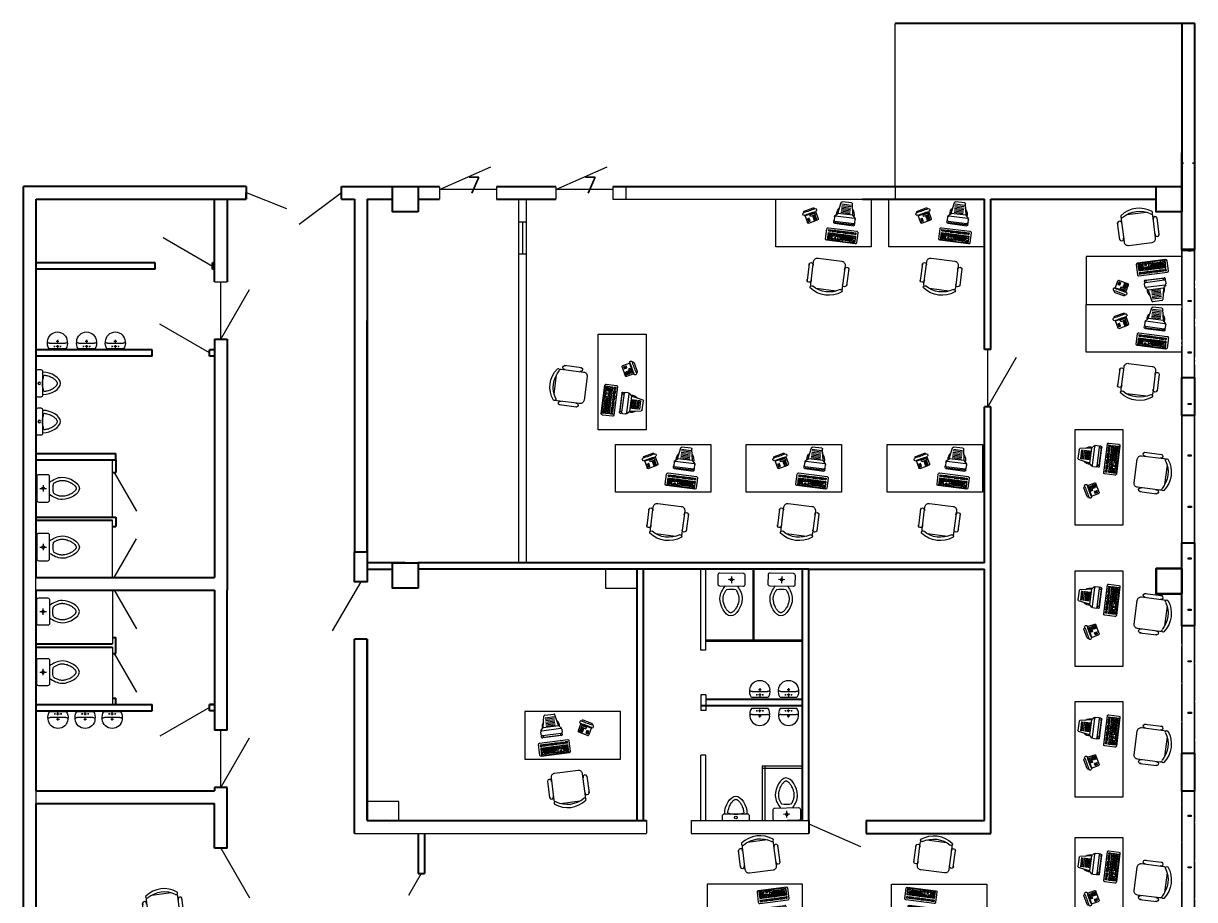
# Model space of a CAD drawing. Header units: millimetres. Extents: x 102114 to 121469, y 6370 to 29330.
# Drawn here: x 103067 to 121469, y 15571 to 29330 of the extents above; entities that cross this region are included whole.
import ezdxf

# ---------------------------------------------------------------- set-up
doc = ezdxf.new("R2010")
doc.units = ezdxf.units.MM
doc.linetypes.add('ACAD_ISO04W100', pattern=[30, 24, -3, 0, -3])
doc.linetypes.add('штриховая2', pattern=[9.525, 6.35, -3.175])
for name, color, linetype, lineweight in [('0си', 1, 'Continuous', 15), ('Racking', 7, 'Continuous', 15), ('Перекресток оборудование', 200, 'Continuous', 9)]:
    doc.layers.add(name, color=color, linetype=linetype, lineweight=lineweight)
for name, color, linetype in [('Размеры по перег.', 5, 'Continuous'), ('рамка А2 к', 7, 'Continuous'), ('Стеллаж', 1, 'Continuous')]:
    doc.layers.add(name, color=color, linetype=linetype)
doc.styles.add('GOST 2.304', font='txt.shx')

# ---------------------------------------------------------------- blocks, each defined once
blk = doc.blocks.new('раковина')
at = {"layer": 'Размеры по перег.', "color": 0, "lineweight": 0}
for p, q in [((-191.570371, 0.024582), (-163.999999, 0.021044)), ((-164.003494, -27.222553), (-163.999999, 0.021044)), ((-163.999999, 0.021044), (-163.996503, 27.264641)), ((-163.999999, 0.021044), (-136.429626, 0.017506)), ((-129.890965, 0.024206), (-129.90954, -152.621554)), ((-129.872391, 152.662427), (-129.890966, 0.016667)), ((-88.056784, 0.011299), (-60.486412, 0.007761)), ((-60.478714, 60.000656), (-73.224191, 60.002292)), ((-60.489907, -27.235836), (-60.486412, 0.007761)), ((-60.486412, 0.007761), (-60.482916, 27.251359)), ((-60.486412, 0.007761), (-32.916039, 0.004224)), ((-60.480535, 45.80688), (-60.477039, 73.050478)), ((-60.478787, 59.428679), (-60.478714, 60.000656)), ((-47.733236, 59.999021), (-60.478714, 60.000656)), ((-14.430405, -163.548274), (-14.388069, 0.001846)), ((-14.388069, 0.001846), (-14.367083, 163.55197)), ((-60.49411, -59.985133), (-73.239587, -59.983498)), ((-60.495931, -74.178909), (-60.492435, -46.935312)), ((-60.494183, -60.557111), (-60.49411, -59.985133)), ((-47.748632, -59.986769), (-60.49411, -59.985133))]:
    blk.add_line(p, q, dxfattribs=at)
for centre, radius, start, end in [((-153.439008, 0.019689), 194.372184, 93.119853, 266.865443), ((-166.610371, 157.180007), 37.014695, 352.98967, 85.983427), ((-126.632773, -4.564715), 202.155398, 56.265621, 100.657139), ((-166.671214, -157.117367), 37.014695, 273.994389, 6.988147), ((-126.630997, 4.611865), 202.155398, 259.320678, 303.712196)]:
    blk.add_arc(centre, radius, start, end, dxfattribs=at)
blk = doc.blocks.new('офис - стол-компьютер')
for p, q in [((-345.265561, -354.194538), (-608.194711, -387.835753)), ((46.81238, -252.669613), (103.924667, -699.03056)), ((169.727329, -247.024297), (58.000685, -261.319671)), ((58.000685, -261.319671), (60.284909, -279.174223)), ((60.284909, -279.174223), (104.97574, -273.45585)), ((62.569132, -297.028775), (84.915106, -294.170023)), ((62.569132, -297.028775), (87.699437, -493.427359)), ((222.818289, -209.986161), (64.111505, -230.293127)), ((67.138572, -332.737755), (178.865216, -318.442381)), ((80.345667, -258.461043), (114.613858, -526.27771)), ((87.199206, -312.023583), (176.58, -300.587953)), ((91.768645, -347.732562), (181.149315, -336.29594)), ((94.052869, -365.587114), (183.433539, -354.150492)), ((102.690524, -255.601422), (136.958715, -523.41809)), ((107.259964, -291.310402), (174.295776, -282.733401)), ((125.036498, -252.74267), (157.019473, -502.704909)), ((147.381355, -249.883049), (181.649546, -517.699716)), ((149.665579, -267.737601), (172.011553, -264.878849)), ((203.994528, -514.841088), (169.727329, -247.024297)), ((220.626595, -240.511729), (195.828579, -243.684041)), ((220.626595, -240.511729), (195.828579, -243.684041)), ((195.828579, -243.684041), (198.202107, -262.228847)), ((198.202107, -262.228847), (195.828579, -243.684041)), ((198.202107, -262.228847), (223, -259.055542)), ((198.202107, -262.228847), (223, -259.055542)), ((200.574643, -280.773776), (225.372536, -277.600472)), ((210.065533, -354.951385), (200.574643, -280.773776)), ((202.947056, -299.317713), (227.744948, -296.144409)), ((205.320584, -317.862518), (230.118477, -314.689214)), ((207.692997, -336.406455), (232.491013, -333.234143)), ((210.065533, -354.951385), (234.863425, -351.77808)), ((223, -259.055542), (220.626595, -240.511729)), ((223, -259.055542), (220.626595, -240.511729)), ((234.863425, -351.77808), (225.372536, -277.600472)), ((302.307186, -673.647225), (245.194899, -227.286278)), ((370.588804, -575.741896), (332.513243, -278.167683)), ((344.446873, -297.206519), (377.509198, -555.602004)), ((345.488889, -261.385659), (366.442077, -258.704029)), ((358.552475, -287.335711), (351.366027, -288.25518)), ((405.305878, -571.299468), (367.230442, -273.726247)), ((380.205963, -256.943232), (429.80088, -250.597739)), ((444.679591, -248.693558), (496.103895, -288.450164)), ((446.583772, -263.572268), (484.659333, -561.146481)), ((496.103895, -288.450164), (526.319251, -524.602003)), ((496.103895, -288.450164), (675.813233, -296.952622)), ((520.448316, -331.723774), (538.98419, -476.592375)), ((541.508794, -329.02974), (560.044544, -473.897348)), ((561.515721, -326.469415), (580.051595, -471.338016)), ((582.576075, -323.774388), (601.111948, -468.642989)), ((605.74229, -320.810082), (624.278164, -465.678683)), ((628.90863, -317.846769), (647.445372, -462.714253)), ((651.02241, -315.01704), (669.558284, -459.885641)), ((689.983953, -310.03196), (708.519827, -454.900561)), ((-293.52851, -410.45277), (-644.100645, -455.308775)), ((-176.252675, -835.59716), (-223.747325, -464.40284)), ((83.129997, -457.718379), (194.856641, -443.423004)), ((87.699437, -493.427359), (110.044418, -490.56873)), ((89.98366, -511.281911), (112.328642, -508.423282)), ((89.98366, -511.281911), (92.267884, -529.136463)), ((92.267884, -529.136463), (203.994528, -514.841088)), ((93.537007, -539.055644), (115.882981, -536.196892)), ((93.537007, -539.055644), (102.421863, -608.489793)), ((96.337092, -383.441666), (185.718755, -372.00492)), ((98.621316, -401.296218), (188.002978, -389.859472)), ((100.906532, -419.150646), (190.287202, -407.714024)), ((103.190755, -437.005198), (192.572418, -425.568452)), ((107.760195, -472.714178), (197.140865, -461.277556)), ((115.882981, -536.196892), (124.76672, -605.630172)), ((132.389276, -487.70911), (199.426081, -479.131984)), ((157.019473, -502.704909), (201.710304, -496.986536)), ((160.57282, -530.478643), (205.263651, -524.76027)), ((160.57282, -530.478643), (169.457552, -599.911799)), ((163.534397, -553.623028), (208.225228, -547.904655)), ((182.91867, -527.618898), (191.802533, -597.053171)), ((214.148383, -594.193426), (205.263651, -524.76027)), ((212.438937, -373.495198), (237.236954, -370.322886)), ((221.929951, -447.673799), (212.438937, -373.495198)), ((214.811474, -392.040127), (239.609366, -388.866823)), ((217.18401, -410.585056), (241.981902, -407.411752)), ((219.557414, -429.128869), (244.355307, -425.955565)), ((221.929951, -447.673799), (246.727843, -444.500494)), ((224.302363, -466.217736), (249.100379, -463.045424)), ((233.794369, -540.396213), (224.302363, -466.217736)), ((226.675892, -484.762541), (251.473784, -481.589237)), ((229.048304, -503.306478), (253.84632, -500.134166)), ((231.42084, -521.851407), (256.218733, -518.678103)), ((233.794369, -540.396213), (258.592261, -537.222908)), ((246.727843, -444.500494), (237.236954, -370.322886)), ((258.592261, -537.222908), (249.100379, -463.045424)), ((486.562521, -576.025316), (526.319251, -524.602003)), ((526.319251, -524.602003), (698.099917, -471.126289)), ((-693.934497, -557.257406), (-654.672657, -864.115909)), ((96.498584, -562.20003), (141.189416, -556.481657)), ((99.460162, -585.344415), (144.151117, -579.627034)), ((102.421863, -608.489793), (124.76672, -605.630172)), ((103.690986, -618.408975), (215.417506, -604.112608)), ((103.690986, -618.408975), (112.574726, -687.842255)), ((108.132298, -653.12518), (219.858942, -638.829806)), ((110.353512, -670.483718), (222.080156, -656.188343)), ((112.574726, -687.842255), (224.301369, -673.54688)), ((126.035844, -615.549354), (134.919707, -684.983626)), ((126.301277, -716.330677), (285.008062, -696.023711)), ((128.257058, -632.907891), (217.637728, -621.471269)), ((141.189416, -556.481657), (144.151117, -579.627034)), ((148.380825, -612.690725), (157.265557, -682.123882)), ((166.495974, -576.767414), (211.186806, -571.049041)), ((169.457552, -599.911799), (214.148383, -594.193426)), ((170.726675, -609.830981), (177.389324, -661.906716)), ((193.071656, -606.972352), (201.956512, -676.406501)), ((224.301369, -673.54688), (215.417506, -604.112608)), ((236.166781, -558.94015), (260.964673, -555.766845)), ((243.285258, -614.573821), (236.166781, -558.94015)), ((238.539317, -577.485079), (263.33721, -574.311775)), ((240.912722, -596.028892), (265.710738, -592.85658)), ((243.285258, -614.573821), (268.08315, -611.400517)), ((245.65767, -633.117758), (270.455687, -629.945446)), ((250.403735, -670.207493), (245.65767, -633.117758)), ((248.031199, -651.662564), (272.829091, -648.489259)), ((250.403735, -670.207493), (275.201628, -667.034189)), ((268.08315, -611.400517), (260.964673, -555.766845)), ((275.201628, -667.034189), (270.455687, -629.945446)), ((386.459669, -562.522274), (393.645125, -561.602928)), ((387.371696, -588.716425), (408.325008, -586.035787)), ((471.683687, -577.928505), (422.088894, -584.27499)), ((-580.775254, -950.233423), (-230.202745, -905.378346)), ((373.181004, -982.927712), (423.740787, -844.533848)), ((557.921315, -876.519802), (444.259233, -834.996198)), ((505.372263, -881.346986), (477.920647, -956.490205)), ((488.867332, -1042.225494), (550.406795, -873.774666)), ((528.018401, -889.620971), (500.566661, -964.763198)), ((528.018401, -889.620971), (505.372263, -881.346986)), ((562.088881, -1051.941507), (612.647672, -913.547768)), ((603.109897, -893.02833), (599.249192, -891.618303)), ((-265.997641, -973.716473), (-528.92679, -1007.357688)), ((496.38086, -1044.970755), (382.719771, -1003.447026)), ((477.920647, -956.490205), (500.566661, -964.763198)), ((541.570435, -1061.479158), (537.70973, -1060.069131))]:
    blk.add_line(p, q)
blk.add_lwpolyline([(750, -1500), (750, 0), (0, 0), (0, -1500)], close=True)
for centre in [(425.423938, -896.431842), (431.415808, -880.029985), (437.821582, -862.497055), (441.832121, -902.425944), (447.823991, -886.024087), (454.229765, -868.491157), (457.674334, -908.213653), (463.666204, -891.811796), (470.071978, -874.278866), (474.082517, -914.207756), (480.074387, -897.805899), (486.480161, -880.272969), (404.136725, -983.062166), (410.50318, -965.633921), (420.538582, -989.054036), (426.905037, -971.625791), (438.071388, -995.458817), (444.438835, -978.030449)]:
    blk.add_circle(centre, 6)
for centre, radius, start, end in [((66.649751, -250.13149), 20, 97.291504, 187.291504), ((225.356536, -229.824524), 20, 7.291504, 97.291504), ((347.392078, -276.264494), 15, 97.291504, 187.291504), ((352.382119, -296.190426), 8, 97.291504, 187.291504), ((382.109152, -271.822066), 15, 97.291504, 187.291504), ((431.705061, -265.47645), 15, 7.291504, 97.291504), ((511.212069, -406.526021), 137.138, 56.032551, 104.428079), ((675.105118, -311.935149), 15, 7.291504, 87.291504), ((511.212069, -406.526021), 137.138, 270.15493, 318.550458), ((693.640992, -456.80375), 15, 287.291504, 7.291504), ((123.763031, -696.492313), 20, 187.291504, 277.291504), ((282.468823, -676.185471), 20, 277.291504, 7.291504), ((385.467515, -573.837715), 15, 187.291504, 277.291504), ((385.444569, -554.586904), 8, 187.291504, 277.291504), ((420.184713, -569.396279), 15, 187.291504, 277.291504), ((469.780498, -563.04967), 15, 277.291504, 7.291504), ((438.768836, -850.024246), 16, 69.931331, 159.931331), ((-760.973753, -490.157054), 1374.322, 336.038041, 343.67234), ((1856.604798, -1446.43188), 1374.322, 156.190322, 163.824622), ((579.716698, -880.970789), 22.246, 331.404997, 168.457665), ((597.619624, -908.05737), 16, 339.931331, 69.931331), ((388.210044, -988.417985), 16, 159.931331, 249.931331), ((515.91323, -1055.617277), 22.246, 151.404997, 348.457665), ((547.060833, -1046.45111), 16, 249.931331, 339.931331)]:
    blk.add_arc(centre, radius, start, end)
for centre, major_axis, start_param, end_param in [((-350.329199, -386.28171), (-22.969657, 22.969657), 2.1996583535, 5.9088392357), ((-344.35279, -668.470037), (-294.015, -294.015), -1.3016413008, -0.0146390708), ((-299.471264, -662.727045), (-288.725841, -288.725841), -1.2240500709, -0.0922303182), ((-690.131075, -479.631414), (-16.123449, -16.123449), 1.9244686601, 4.6946112316), ((-636.18416, -517.17403), (-44.10225, -44.10225), 4.0542487946, 4.5356881124), ((-595.214587, -417.613835), (-22.969657, -22.969657), 3.7704546803, 7.4796355625), ((-285.612952, -472.318398), (-44.10225, -44.10225), 2.4834524678, 4.0542487946), ((-278.977764, -943.938392), (-22.969657, -22.969657), 0.6288620267, 4.3380429089), ((-238.118303, -843.512718), (-44.10225, -44.10225), 0.912656141, 2.4834524678), ((-631.446917, -938.282707), (-16.123449, 16.123449), 1.8430900308, 4.6132325849), ((-588.690812, -888.367796), (-44.10225, 44.10225), 2.00201315, 2.4834524678), ((-523.862779, -975.271444), (-22.969657, -22.969657), 3.7704546803, 7.4796355625)]:
    blk.add_ellipse(centre, major_axis=major_axis, ratio=1, start_param=start_param, end_param=end_param)
blk = doc.blocks.new('горшок 430-670')
at = {"layer": 'Размеры по перег.', "color": 0, "lineweight": 0}
for p, q in [((-118849, -23484), (-118749, -23484)), ((-118799, -23534), (-118799, -23428))]:
    blk.add_line(p, q, dxfattribs=at)
blk.add_lwpolyline([(-118984, -23583), (-118614, -23583, 0.414214), (-118584, -23553), (-118584, -23413, 0.414214), (-118614, -23383), (-118984, -23383, 0.414214), (-119014, -23413), (-119014, -23553, 0.414214)], format="xyb", close=True, dxfattribs=at)
blk.add_circle((-118799, -23484), 20, dxfattribs=at)
blk.add_arc((-118799, -22958), 373, 258.1163, 281.8837, dxfattribs=at)
for points, knots in [([(-118897, -23383), (-118935, -23322), (-119032, -23170), (-118799, -22758), (-118566, -23170), (-118663, -23322), (-118701, -23383)], [0, 0, 0, 0, 212.785662, 535.978312, 859.170962, 1071.956624, 1071.956624, 1071.956624, 1071.956624]), ([(-118876, -23322), (-118881, -23313), (-118887, -23304), (-118897, -23285), (-118902, -23275), (-118909, -23258), (-118912, -23250), (-118917, -23235), (-118919, -23227), (-118922, -23212), (-118923, -23204), (-118924, -23192), (-118924, -23189), (-118924, -23184), (-118924, -23183), (-118924, -23179), (-118924, -23178), (-118924, -23173), (-118924, -23169), (-118923, -23159), (-118922, -23152), (-118919, -23137), (-118917, -23129), (-118913, -23111), (-118909, -23099), (-118901, -23077), (-118896, -23066), (-118885, -23045), (-118880, -23035), (-118869, -23019), (-118864, -23012), (-118854, -22999), (-118849, -22993), (-118840, -22984), (-118836, -22981), (-118828, -22975), (-118825, -22973), (-118819, -22969), (-118816, -22968), (-118811, -22966), (-118809, -22965), (-118806, -22964), (-118804, -22963), (-118802, -22963), (-118801, -22963), (-118800, -22963), (-118800, -22963), (-118799, -22963), (-118799, -22963), (-118798, -22963), (-118798, -22963), (-118797, -22963), (-118796, -22963), (-118794, -22964), (-118792, -22964), (-118788, -22965), (-118787, -22966), (-118783, -22967), (-118780, -22968), (-118776, -22971), (-118774, -22973), (-118769, -22976), (-118766, -22978), (-118759, -22983), (-118755, -22987), (-118747, -22996), (-118743, -23001), (-118734, -23012), (-118730, -23017), (-118722, -23029), (-118718, -23036), (-118709, -23052), (-118704, -23063), (-118695, -23084), (-118690, -23096), (-118684, -23118), (-118681, -23129), (-118677, -23149), (-118676, -23158), (-118675, -23170), (-118674, -23173), (-118674, -23178), (-118674, -23180), (-118674, -23184), (-118674, -23186), (-118674, -23189), (-118674, -23191), (-118674, -23196), (-118675, -23200), (-118676, -23211), (-118677, -23218), (-118680, -23232), (-118683, -23240), (-118687, -23254), (-118690, -23261), (-118697, -23276), (-118700, -23283), (-118708, -23297), (-118712, -23305), (-118718, -23316), (-118720, -23319), (-118722, -23322)], [40.49878, 40.49878, 40.49878, 40.49878, 74.31876, 74.31876, 111.47814, 111.47814, 140.895322, 140.895322, 170.312504, 170.312504, 199.729686, 199.729686, 211.333554, 211.333554, 216.998673, 216.998673, 222.663792, 222.663792, 233.994031, 233.994031, 256.654507, 256.654507, 279.314984, 279.314984, 313.026552, 313.026552, 346.73812, 346.73812, 380.449689, 380.449689, 407.490232, 407.490232, 434.530775, 434.530775, 455.590097, 455.590097, 476.649418, 476.649418, 493.162022, 493.162022, 509.674627, 509.674627, 523.501445, 523.501445, 530.335372, 530.335372, 534.802037, 534.802037, 538.619888, 538.619888, 542.437739, 542.437739, 550.073441, 550.073441, 564.252147, 564.252147, 578.430854, 578.430854, 592.60956, 592.60956, 606.788266, 606.788266, 620.966972, 620.966972, 643.303518, 643.303518, 665.640065, 665.640065, 687.976611, 687.976611, 710.313157, 710.313157, 743.874424, 743.874424, 777.435691, 777.435691, 810.996958, 810.996958, 838.820557, 838.820557, 849.064874, 849.064874, 856.306438, 856.306438, 862.603868, 862.603868, 868.901298, 868.901298, 881.496157, 881.496157, 908.97168, 908.97168, 936.447204, 936.447204, 963.922728, 963.922728, 991.398251, 991.398251, 1018.873775, 1018.873775, 1031.457825, 1031.457825, 1031.457825, 1031.457825])]:
    blk.add_open_spline(points, degree=3, knots=knots, dxfattribs=at)
blk = doc.blocks.new('писуар')
at = {"color": 0, "lineweight": 0}
blk.add_lwpolyline([(0, -185), (0, 185, 0.414214), (-30, 215), (-71, 215, 0.414214), (-101, 185), (-101, -185, 0.414214), (-71, -215), (-30, -215, 0.414214)], format="xyb", close=True, dxfattribs=at)
blk.add_circle((-49, 0), 20, dxfattribs=at)
blk.add_arc((-474, 0), 373, 340.4345, 19.5656, dxfattribs=at)
for points, knots in [([(-101, -175), (-105, -175), (-225, -178), (-539, 0), (-225, 178), (-105, 175), (-101, 175)], [202.117329, 202.117329, 202.117329, 202.117329, 212.785662, 535.978312, 859.170962, 869.839295, 869.839295, 869.839295, 869.839295]), ([(-123, -125), (-126, -125), (-129, -124), (-139, -124), (-146, -123), (-161, -120), (-168, -118), (-187, -114), (-198, -110), (-220, -102), (-231, -97), (-252, -86), (-262, -81), (-279, -70), (-286, -65), (-298, -55), (-304, -50), (-313, -41), (-317, -37), (-323, -29), (-325, -26), (-329, -20), (-330, -17), (-332, -12), (-333, -10), (-334, -6), (-334, -5), (-334, -3), (-334, -2), (-335, -1), (-335, -1), (-335, 0), (-335, 0), (-335, 1), (-335, 1), (-334, 3), (-334, 3), (-334, 6), (-334, 7), (-333, 11), (-332, 12), (-330, 17), (-329, 19), (-327, 23), (-325, 26), (-322, 30), (-320, 33), (-314, 40), (-310, 44), (-301, 52), (-297, 56), (-286, 65), (-280, 69), (-268, 77), (-262, 81), (-245, 90), (-235, 95), (-213, 104), (-202, 109), (-180, 116), (-169, 118), (-149, 122), (-140, 124), (-128, 124), (-126, 125), (-123, 125)], [224.101395, 224.101395, 224.101395, 224.101395, 233.994031, 233.994031, 256.654507, 256.654507, 279.314984, 279.314984, 313.026552, 313.026552, 346.73812, 346.73812, 380.449689, 380.449689, 407.490232, 407.490232, 434.530775, 434.530775, 455.590097, 455.590097, 476.649418, 476.649418, 493.162022, 493.162022, 509.674627, 509.674627, 523.501445, 523.501445, 530.335372, 530.335372, 534.802037, 534.802037, 538.619888, 538.619888, 542.437739, 542.437739, 550.073441, 550.073441, 564.252147, 564.252147, 578.430854, 578.430854, 592.60956, 592.60956, 606.788266, 606.788266, 620.966972, 620.966972, 643.303518, 643.303518, 665.640065, 665.640065, 687.976611, 687.976611, 710.313157, 710.313157, 743.874424, 743.874424, 777.435691, 777.435691, 810.996958, 810.996958, 838.820557, 838.820557, 847.855057, 847.855057, 847.855057, 847.855057])]:
    blk.add_open_spline(points, degree=3, knots=knots, dxfattribs=at)

msp = doc.modelspace()

# ---------------------------------------------------------------- linework, layer by layer
at = {"layer": '0си', "color": 0, "linetype": 'ACAD_ISO04W100', "lineweight": 0, "ltscale": 20}
for p, q in [((121266.557111, 9377.429181), (121266.557111, 25771.314558)), ((121266.557111, 9377.429181), (121266.557111, 25771.314558)), ((121466.557111, 25771.314558), (121466.557111, 9377.429181)), ((121466.557111, 25771.314558), (121466.557111, 9377.429181))]:
    msp.add_line(p, q, dxfattribs=at)
for points in [[(121266.557111, 25771.314558), (121466.557111, 25771.314558), (121466.557111, 23771.314558), (121266.557111, 23771.314558)], [(121266.557111, 25771.314558), (121466.557111, 25771.314558), (121466.557111, 23771.314558), (121266.557111, 23771.314558)], [(121266.557111, 23171.314558), (121466.557111, 23171.314558), (121466.557111, 21171.314558), (121266.557111, 21171.314558)], [(121266.557111, 23171.314558), (121466.557111, 23171.314558), (121466.557111, 21171.314558), (121266.557111, 21171.314558)], [(121266.557111, 19870.975667), (121466.557111, 19870.975667), (121466.557111, 17870.975667), (121266.557111, 17870.975667)], [(121266.557111, 17270.975667), (121466.557111, 17270.975667), (121466.557111, 15270.975667), (121266.557111, 15270.975667)]]:
    msp.add_lwpolyline(points, close=True, dxfattribs=at)
at = {"layer": 'Racking', "color": 0, "linetype": 'штриховая2', "lineweight": 0, "ltscale": 100}
for points in [[(112210.588312, 20460.220537), (112710.588312, 20460.220537), (112710.588312, 20760.220537), (112210.588312, 20760.220537), (112210.588312, 20460.220537)], [(108466.55706, 16810.847288), (108966.55706, 16810.847288), (108966.55706, 17110.847288), (108466.55706, 17110.847288), (108466.55706, 16810.847288)]]:
    msp.add_lwpolyline(points, dxfattribs=at)
at = {"layer": 'Размеры по перег.', "color": 0, "lineweight": 30}
for p, q in [((121468.740076, 29330.016137), (116766.556256, 29330.016118)), ((121266.556256, 29330.016138), (121266.556254, 26770.016144)), ((106566.557169, 26770.938672), (103066.557087, 26770.938671)), ((106566.557169, 26770.938672), (103066.557087, 26770.938671)), ((103066.557111, 15362.283447), (103066.557087, 26770.938671)), ((103066.557111, 15362.283447), (103066.557087, 26770.938671)), ((106566.557169, 26770.938672), (106566.557169, 26570.26089)), ((106566.557169, 26770.938672), (106566.557169, 26577.753507)), ((106566.557169, 26770.938672), (106566.557169, 26577.753507)), ((106566.557169, 26770.938672), (106566.557169, 26570.26089)), ((108066.557105, 26770.26089), (108866.557111, 26770.260889)), ((108066.557105, 26570.26089), (108066.557105, 26770.26089)), ((108066.557105, 26570.26089), (108066.557105, 26770.26089)), ((108066.557105, 26770.26089), (108866.557111, 26770.260889)), ((109266.557111, 26770.260889), (109601.885697, 26770.260889)), ((109266.557111, 26770.260889), (109601.885697, 26770.260889)), ((110501.892214, 26770.260889), (111429.950296, 26770.260889)), ((110501.892214, 26770.260889), (111429.950296, 26770.260889)), ((112329.956812, 26770.260889), (120866.557111, 26770.260889)), ((112329.956812, 26770.260889), (115351.874858, 26770.260889)), ((103266.557087, 26570.260889), (106566.557169, 26570.26089)), ((103266.557087, 26570.260889), (106566.557169, 26570.26089)), ((103266.557111, 20628.499259), (103266.557088, 26570.260889)), ((103266.557111, 20628.499259), (103266.557088, 26570.260889)), ((106066.557135, 25270.26089), (106066.557142, 26570.260889)), ((106266.557111, 26570.26089), (106266.557111, 25270.26089)), ((106566.557169, 26577.753507), (106566.557169, 26674.346089)), ((106566.557169, 26577.753507), (106566.557169, 26674.346089)), ((106566.557169, 26577.753507), (106566.557169, 26674.346089)), ((106566.557169, 26577.753507), (106566.557169, 26674.346089)), ((108066.557105, 26570.26089), (108266.557112, 26570.260889)), ((108066.557105, 26570.26089), (108266.557112, 26570.260889)), ((108266.557112, 26570.260889), (108266.557085, 21030.938671)), ((108466.557087, 26570.260889), (108466.55706, 21030.938671)), ((108466.557087, 26570.260889), (108866.557111, 26570.260889)), ((108466.557087, 26570.260889), (108866.557111, 26570.260889)), ((109266.557111, 26570.260889), (109601.884224, 26570.258418)), ((109266.557111, 26570.260889), (109601.884224, 26570.258418)), ((110501.89074, 26570.251789), (111429.948822, 26570.244953)), ((110501.89074, 26570.251789), (111429.948822, 26570.244953)), ((116251.928193, 26570.209433), (118166.557041, 26570.195329)), ((116251.928193, 26570.209433), (118166.557041, 26570.195329)), ((118166.531701, 24207.849789), (118166.557111, 26570.195329)), ((118266.557111, 26570.193144), (120866.557111, 26570.260889)), ((118266.557111, 26570.193144), (120866.557111, 26570.260889)), ((118266.557111, 24207.849789), (118266.557111, 26570.195329)), ((108466.557085, 26370.260889), (108466.55706, 21030.938671)), ((121466.557111, 26170.636776), (121466.557111, 25771.314558)), ((121466.557111, 26170.636776), (121466.557111, 25771.314558)), ((121466.557111, 26170.636776), (121466.557111, 25771.314558)), ((121466.557111, 26170.636776), (121466.557111, 25771.314558)), ((121266.557111, 25771.314558), (121466.557111, 25771.314558)), ((121266.557111, 25771.314558), (121466.557111, 25771.314558)), ((105139.185851, 25570.260883), (103266.557111, 25570.260889)), ((105139.185851, 25470.260883), (103266.557111, 25470.260889)), ((105139.185851, 25470.260883), (105139.185851, 25570.260883)), ((106066.557138, 25570.26089), (106039.185851, 25570.260883)), ((106039.185851, 25470.260883), (106039.185851, 25570.260883)), ((106066.557138, 25470.26089), (106039.185851, 25470.260883)), ((108466.557075, 21030.938671), (108466.557085, 24664.123836)), ((106066.557137, 24370.26089), (106066.557111, 20627.440244)), ((106066.557138, 24370.26089), (106266.557111, 24370.26089)), ((106266.557111, 24370.26089), (106266.557111, 20427.821476)), ((105090.672337, 24205.945312), (103266.557111, 24205.945312)), ((105090.672337, 24105.945312), (105090.672337, 24205.945312)), ((106066.557138, 24205.945313), (105990.672337, 24205.945312)), ((105990.672337, 24105.945312), (105990.672337, 24205.945312)), ((118266.557111, 24207.849789), (118166.531701, 24207.849789)), ((105090.672337, 24105.945312), (103266.557111, 24105.945312)), ((106066.557138, 24105.945313), (105990.672337, 24105.945312)), ((118166.495693, 20860.154987), (118166.522021, 23307.849789)), ((118266.557111, 23307.849789), (118166.522021, 23307.849789)), ((118266.557111, 16610.82522), (118266.557111, 23307.849789)), ((103266.557166, 22578.499259), (104516.557175, 22578.499357)), ((103266.557166, 22478.499259), (104516.557175, 22478.499356)), ((104466.557192, 22578.499259), (104516.557192, 22578.499259)), ((104516.557175, 22478.499258), (104516.55714, 22278.499259)), ((104516.557175, 22478.499356), (104516.557175, 22578.499356)), ((104466.55714, 22278.499259), (104516.55714, 22278.499259)), ((103266.55714, 21578.499259), (104466.557115, 21578.499259)), ((104466.557115, 21578.499259), (104516.557115, 21578.499259)), ((104516.557115, 21578.499259), (104516.557115, 21428.499259)), ((103266.55714, 21528.499259), (104466.557115, 21528.499259)), ((104466.557115, 21428.499259), (104516.557115, 21428.499259)), ((108266.148256, 20561.685874), (108266.557111, 20860.938671)), ((108866.557085, 20860.938671), (108866.557111, 20860.938671)), ((109066.557085, 20860.938671), (108866.557085, 20860.938671)), ((109066.557085, 20860.938671), (108866.557085, 20860.938671)), ((108866.557085, 20860.938671), (108866.557111, 20860.938671)), ((109066.55706, 20860.938671), (109066.557097, 20860.938671)), ((109066.55706, 20860.938671), (109066.557085, 20860.938671)), ((109066.55706, 20860.938671), (109066.557085, 20860.938671)), ((109066.55706, 20860.938671), (109066.557097, 20860.938671)), ((109066.557111, 20860.938671), (109066.557081, 20860.938671)), ((109066.557111, 20860.938671), (109066.557081, 20860.938671)), ((113257.418353, 20860.329474), (109266.557111, 20860.329474)), ((113709.72707, 20860.329474), (112510.588312, 20861.007256)), ((115209.737157, 20860.225587), (113709.72707, 20860.348323)), ((115409.727018, 20860.221502), (115209.737157, 20860.225587)), ((118166.557111, 20860.154985), (115409.723636, 20860.210266)), ((103266.567682, 20627.440244), (106066.557111, 20627.440244)), ((113257.418353, 20760.965705), (109266.557111, 20761.685038)), ((113709.72707, 20760.460961), (112510.588312, 20760.766792)), ((112710.58852, 16810.848269), (112710.588312, 20760.220537)), ((112710.588312, 17812.899322), (112710.588312, 20760.220537)), ((112810.588312, 17812.899322), (112810.588312, 20760.220537)), ((112810.588312, 18712.899322), (112810.588312, 20760.220537)), ((115209.737157, 20760.304594), (113709.72707, 20760.460961)), ((115409.727018, 20760.226839), (115209.727071, 20760.231471)), ((115309.726994, 16810.849148), (115309.72702, 20760.225587)), ((115409.727045, 16810.849127), (115409.727018, 20760.21382)), ((115409.730406, 20760.182125), (118166.494618, 20760.152505)), ((118166.452138, 16810.84953), (118166.494618, 20760.152505)), ((103266.557172, 17277.753501), (103266.557111, 20427.821476)), ((103266.557111, 20427.821476), (106066.557111, 20427.821476)), ((106066.557111, 20427.821476), (106066.557111, 18228.729552)), ((106266.557154, 18228.729552), (106266.557111, 20427.821476)), ((103266.557137, 19585.314093), (104466.557111, 19585.314093)), ((103266.557137, 19535.314093), (104466.557111, 19535.314093)), ((104466.557111, 19685.314093), (104516.557111, 19685.314093)), ((104516.557111, 19435.314093), (104516.557111, 19685.314093)), ((108266.557085, 16610.849127), (108266.148256, 19660.614736)), ((108466.148256, 19660.614736), (108266.148256, 19660.614736)), ((108466.55706, 16810.847288), (108466.14823, 19660.614736)), ((108466.14823, 19660.614736), (108466.55706, 16810.847288)), ((104466.557111, 19435.314093), (104516.557111, 19435.314093)), ((103266.557137, 18635.314093), (105090.672337, 18635.314093)), ((104466.557111, 18735.314093), (104516.557111, 18735.314093)), ((104516.557111, 18635.314093), (104516.557111, 18735.314093)), ((105090.672337, 18535.314092), (105090.672337, 18635.314092)), ((106066.557138, 18635.314093), (105990.672337, 18635.314092)), ((105990.672337, 18635.314093), (106066.557111, 18635.314093)), ((105990.672337, 18535.314092), (105990.672337, 18635.314092)), ((112810.58852, 16810.848269), (112810.588312, 18612.899322)), ((115309.72702, 18612.899322), (113710.838441, 18612.899322)), ((115309.72702, 18712.899322), (113790.852298, 18712.899322)), ((103266.557137, 18535.314093), (105090.672337, 18535.314093)), ((106066.557138, 18535.314093), (105990.672337, 18535.314092)), ((106266.557154, 18228.729552), (106066.557111, 18228.729552)), ((106066.557189, 17328.729552), (106066.557172, 17277.753501)), ((106266.557189, 17328.729552), (106066.557189, 17328.729552)), ((106266.557138, 16377.753501), (106266.557135, 17328.729552)), ((103266.557172, 17277.753501), (106066.557172, 17277.753501)), ((103266.557111, 15362.283447), (103266.557145, 17077.753501)), ((103266.557111, 15362.283447), (103266.557145, 17077.753501)), ((103266.557172, 17077.753501), (106066.557199, 17077.753501)), ((106066.557138, 16377.753501), (106066.557199, 17077.753501)), ((108466.55706, 16810.847288), (112859.449105, 16810.848893)), ((115409.727018, 16810.848893), (115409.727018, 16610.818932)), ((116309.730334, 16810.849101), (118166.452138, 16810.84953)), ((116309.730334, 16810.849101), (116309.743873, 16610.829858)), ((103266.557138, 16577.753501), (103266.557111, 16577.753501)), ((109266.557111, 16610.837369), (109266.557111, 15980.260889)), ((109366.55716, 16610.82522), (109366.55716, 15980.260889)), ((116309.743873, 16610.829858), (118266.557111, 16610.829858)), ((106266.557138, 16377.753501), (106066.557138, 16377.753501)), ((109266.557111, 15980.260889), (109366.55716, 15980.260889))]:
    msp.add_line(p, q, dxfattribs=at)
at = {"layer": 'Размеры по перег.', "color": 0, "lineweight": 0}
for p, q in [((109601.885697, 26720.259628), (110411.752436, 27079.111452)), ((111429.950296, 26720.259628), (112239.817035, 27079.111452)), ((106566.557169, 26770.938672), (106566.557169, 26577.753507)), ((106566.557169, 26770.938672), (106566.557169, 26577.753507)), ((106566.557169, 26770.938672), (106566.557169, 26577.753507)), ((106566.557169, 26770.938672), (106566.557169, 26577.753507)), ((110501.89074, 26720.231891), (109601.885697, 26720.259628)), ((112329.955339, 26720.231891), (111429.950296, 26720.259628)), ((106566.557169, 26674.346089), (107199.569845, 26424.346088)), ((106566.557169, 26674.346089), (107199.569845, 26424.346088)), ((108066.557105, 26670.26089), (107400.531675, 26170.260889)), ((108066.557105, 26670.26089), (107400.531675, 26170.260889)), ((105259.762988, 25970.260883), (106039.185851, 25520.260883)), ((106066.557138, 25670.26089), (106066.557138, 25270.26089)), ((103266.557111, 25570.260905), (103266.557111, 20627.961808)), ((103266.557111, 25570.260905), (103266.557111, 20627.961808)), ((103266.557111, 25570.260889), (103266.557111, 20628.142213)), ((103266.557111, 25570.260889), (103266.557111, 25570.260889)), ((103266.557111, 25570.260889), (103266.557111, 25570.260889)), ((103266.557111, 25570.260889), (103266.557111, 20628.142213)), ((106066.557137, 25570.260889), (106066.557137, 25270.26089)), ((103255.502331, 25358.006568), (103255.502331, 20415.707471)), ((103255.502331, 25358.006568), (103255.502331, 20415.707471)), ((103255.502331, 25358.006552), (103255.502331, 20415.887876)), ((103255.502331, 25358.006552), (103255.502331, 20415.887876)), ((106066.557138, 25270.26089), (106266.557111, 25270.26089)), ((106166.557124, 24370.26089), (106166.557124, 25270.26089)), ((106166.557124, 24370.26089), (106616.557124, 25149.683753)), ((105990.672337, 24155.945312), (105211.249474, 24605.945312)), ((103266.557096, 24205.945312), (104466.557071, 24205.945312)), ((118219.988761, 23307.849789), (118219.988761, 24207.849789)), ((103266.557096, 24105.945312), (104466.557071, 24105.945312)), ((118219.988761, 23307.849789), (118669.988761, 24087.272652)), ((104466.557115, 21578.499259), (104466.557089, 22478.499259)), ((104491.557115, 22278.499259), (104841.557115, 21672.281476)), ((104466.557115, 20628.499259), (104466.557115, 21528.499259)), ((104491.557115, 20627.440244), (104841.557115, 21233.658026)), ((103266.55714, 20628.499259), (104466.557115, 20628.499259)), ((103266.557111, 16827.753501), (103266.557111, 20428.499259)), ((104466.557111, 20427.821476), (104466.557111, 19585.314093)), ((104491.557111, 20427.821476), (104841.557111, 19821.603694)), ((108366.148256, 20560.614736), (107916.557111, 19791.191037)), ((103266.557111, 16827.753484), (103266.557111, 20285.699471)), ((103266.557111, 20285.699471), (103266.557111, 19385.314093)), ((104466.557111, 19535.314093), (104466.557111, 18635.314093)), ((103066.557137, 19385.314093), (103066.557137, 19385.314093)), ((103266.557111, 19435.314093), (103266.557111, 18635.314093)), ((103266.557111, 19385.314093), (103266.557111, 19385.314093)), ((104491.557111, 19435.314093), (104841.557111, 18829.096311)), ((105990.672337, 18585.314092), (105211.249474, 18135.314092)), ((105990.672337, 18535.314093), (106066.557111, 18535.314093)), ((106166.557189, 17328.729552), (106166.557189, 18228.729552)), ((106166.557189, 17328.729552), (106616.557189, 18108.152416)), ((108816.557086, 16760.847288), (108816.557086, 16760.847288)), ((108816.557086, 16760.847288), (108816.557086, 16760.847288)), ((115409.724497, 16760.819895), (116219.591236, 16401.968071)), ((108266.557085, 16610.849127), (112859.449105, 16610.836978)), ((108266.557085, 16610.849127), (112859.449105, 16610.836978)), ((109266.557111, 16610.837369), (109266.557111, 15980.260889)), ((113559.449105, 16610.837551), (114909.727092, 16610.82522)), ((114909.727092, 16610.82522), (115409.727018, 16610.82522)), ((106166.557138, 16377.753501), (106616.557138, 15598.330638)), ((109316.557136, 15980.260889), (109116.557136, 15633.850727))]:
    msp.add_line(p, q, dxfattribs=at)
at = {"layer": 'Размеры по перег.', "color": 0, "lineweight": 30}
for points in [[(121468.740076, 29330.016137), (121468.740076, 29330.016137), (121466.557111, 26170.260889)], [(121266.557111, 25770.938671), (121266.557111, 26370.260889), (121266.557111, 27300.274475)], [(121466.557111, 25771.314558), (121266.557111, 25771.314558)], [(121466.557111, 25771.314558), (121266.557111, 25771.314558)], [(121466.557111, 25771.314558), (121266.557111, 25771.314558)], [(121466.557111, 25771.314558), (121266.557111, 25771.314558)], [(121466.557111, 25770.938671), (121266.557111, 25770.938671)], [(121466.557111, 25770.938671), (121266.557111, 25770.938671)], [(121266.557111, 23771.314558), (121466.557111, 23771.314558)], [(121466.557111, 23171.314558), (121266.557111, 23171.314558)], [(121466.557111, 23171.314558), (121266.557111, 23171.314558)], [(121266.557111, 21171.314558), (121466.557111, 21171.314558)], [(108466.505556, 20860.938662), (108466.148256, 20561.685874), (108266.148256, 20561.685874), (108266.557111, 21030.938671), (108466.557111, 21030.938671), (108466.505556, 20860.938662)], [(108466.505556, 20860.938662), (108466.148256, 20561.685874), (108266.148256, 20561.685874), (108266.557111, 21030.938671), (108466.557111, 21030.938671), (108466.505556, 20860.938662)], [(108466.327574, 20761.685038), (108866.557111, 20761.685038), (108866.557111, 20861.007256), (108466.557111, 20860.938671)], [(108466.327574, 20761.685038), (108866.557111, 20761.685038), (108866.557111, 20861.007256), (108466.557111, 20860.938671)]]:
    msp.add_lwpolyline(points, dxfattribs=at)
at = {"layer": 'Размеры по перег.', "color": 0, "lineweight": 25}
msp.add_lwpolyline([(121438.041995, 27133.402995), (121466.557111, 27133.402995), (121466.557111, 25770.938671), (121266.557111, 25770.938671), (121266.557111, 27133.402995), (121292.241673, 27133.402995)], dxfattribs=at)
at = {"layer": 'Размеры по перег.', "color": 0, "lineweight": 30}
for points in [[(109266.557111, 26370.260889), (108866.557111, 26370.260889), (108866.557111, 26770.260889), (109266.557111, 26770.260889)], [(109266.557111, 26370.260889), (108866.557111, 26370.260889), (108866.557111, 26770.260889), (109266.557111, 26770.260889)], [(109266.557111, 26370.260889), (108866.557111, 26370.260889), (108866.557111, 26770.260889), (109266.557111, 26770.260889)], [(121266.557111, 26370.260889), (120866.557111, 26370.260889), (120866.557111, 26770.260889), (121266.557111, 26770.260889)], [(121266.557111, 26370.260889), (120866.557111, 26370.260889), (120866.557111, 26770.260889), (121266.557111, 26770.260889)], [(121266.557111, 26370.260889), (120866.557111, 26370.260889), (120866.557111, 26770.260889), (121266.557111, 26770.260889)], [(121266.557111, 23771.314558), (121466.557111, 23771.314558), (121466.557111, 23171.314558), (121266.557111, 23171.314558)], [(121266.557111, 23771.314558), (121466.557111, 23771.314558), (121466.557111, 23171.314558), (121266.557111, 23171.314558)], [(121466.557111, 21171.314558), (121466.557111, 19870.975667), (121266.557111, 19870.975667), (121266.557111, 21171.314558)], [(109266.557111, 20460.938671), (108866.557111, 20460.938671), (108866.557111, 20860.938671), (109266.557111, 20860.938671)], [(109266.557111, 20460.938671), (108866.557111, 20460.938671), (108866.557111, 20860.938671), (109266.557111, 20860.938671)], [(109266.557111, 20460.938671), (108866.557111, 20460.938671), (108866.557111, 20860.938671), (109266.557111, 20860.938671)], [(120866.476497, 20370.693928), (121266.476497, 20370.693928), (121266.476497, 20770.693928), (120866.476497, 20770.693928)], [(120866.476497, 20370.693928), (121266.476497, 20370.693928), (121266.476497, 20770.693928), (120866.476497, 20770.693928)], [(121266.557111, 20370.938671), (120866.557111, 20370.938671), (120866.557111, 20770.938671), (121266.557111, 20770.938671)], [(121266.557111, 20370.938671), (120866.557111, 20370.938671), (120866.557111, 20770.938671), (121266.557111, 20770.938671)], [(121266.557111, 20370.938671), (120866.557111, 20370.938671), (120866.557111, 20770.938671), (121266.557111, 20770.938671)], [(121266.557111, 17870.975667), (121466.557111, 17870.975667), (121466.557111, 17270.975667), (121266.557111, 17270.975667)]]:
    msp.add_lwpolyline(points, close=True, dxfattribs=at)
at = {"layer": 'Размеры по перег.', "color": 6, "lineweight": 0}
for points in [[(121266.557111, 9574.346088), (121466.557111, 9574.346088), (121466.557111, 25782.573318), (121266.557111, 25782.573318)], [(121366.557111, 25770.938671), (121417.127309, 25770.938671), (121417.127309, 25752.10327), (121366.557111, 25752.10327)], [(121366.467773, 24980.884424), (121417.037972, 24980.884424), (121417.037972, 24962.049023), (121366.467773, 24962.049023)], [(121366.467773, 24172.279278), (121417.037972, 24172.279278), (121417.037972, 24153.443877), (121366.467773, 24153.443877)], [(121366.786034, 23363.674132), (121417.356232, 23363.674132), (121417.356232, 23344.838731), (121366.786034, 23344.838731)], [(121367.014957, 22555.068986), (121417.585155, 22555.068986), (121417.585155, 22536.233584), (121367.014957, 22536.233584)], [(121367.24388, 21746.463839), (121417.814078, 21746.463839), (121417.814078, 21727.628438), (121367.24388, 21727.628438)], [(121366.467773, 20937.858693), (121417.037972, 20937.858693), (121417.037972, 20919.023292), (121366.467773, 20919.023292)], [(121366.786034, 20129.253547), (121417.356232, 20129.253547), (121417.356232, 20110.418146), (121366.786034, 20110.418146)], [(121367.014957, 19320.648401), (121417.585155, 19320.648401), (121417.585155, 19301.812999), (121367.014957, 19301.812999)], [(121367.24388, 18512.043254), (121417.814078, 18512.043254), (121417.814078, 18493.207853), (121367.24388, 18493.207853)], [(121366.467773, 16894.832962), (121417.037972, 16894.832962), (121417.037972, 16875.997561), (121366.467773, 16875.997561)], [(121366.786034, 16086.227816), (121417.356232, 16086.227816), (121417.356232, 16067.392414), (121366.786034, 16067.392414)]]:
    msp.add_lwpolyline(points, close=True, dxfattribs=at)
at = {"layer": 'Размеры по перег.', "color": 6, "lineweight": 30}
for points in [[(121466.557111, 25770.938671), (121266.557111, 25770.938671)], [(121266.557111, 23771.314558), (121466.557111, 23771.314558)], [(121266.557111, 21171.314558), (121466.557111, 21171.314558)], [(121466.557111, 19870.975667), (121266.557111, 19870.975667)], [(121266.557111, 17870.975667), (121466.557111, 17870.975667)], [(121466.557111, 17270.975667), (121266.557111, 17270.975667)]]:
    msp.add_lwpolyline(points, dxfattribs=at)
at = {"layer": 'Стеллаж', "color": 0, "linetype": 'штриховая2', "lineweight": 0, "ltscale": 0.1}
for p, q in [((116766.556256, 29330.016115), (117668.53878, 29330.01612)), ((116766.556256, 26770.260889), (116766.556256, 29330.016115)), ((109601.885697, 26770.260889), (109601.884224, 26570.244953)), ((110501.892214, 26770.260889), (110501.89074, 26570.244953)), ((111429.950296, 26770.260889), (111429.948822, 26570.244953)), ((112329.956812, 26770.260889), (112329.955339, 26570.244953)), ((112529.956812, 26770.260889), (112529.955001, 26570.243141)), ((116766.556256, 26770.260889), (116766.554782, 26570.205642)), ((110848.252967, 26570.252921), (110848.252967, 20860.329474)), ((110968.252967, 26570.252921), (110968.252967, 20860.329474)), ((112329.955339, 26570.244953), (116251.928193, 26570.209433)), ((110848.252967, 26213.208406), (110968.252967, 26213.208406)), ((110848.252967, 25713.208406), (110968.252967, 25713.208406)), ((113710.95938, 19485.654551), (113711.136031, 20760.460602)), ((113790.95938, 19485.654551), (113791.136031, 20760.460602)), ((114530.354572, 19649.743448), (114530.470349, 20760.373319)), ((114550.354572, 19649.743448), (114550.470349, 20760.373319)), ((113790.982132, 19649.848676), (115309.727013, 19649.638221)), ((113790.982132, 19629.848676), (115309.727013, 19629.638221)), ((113790.852298, 19485.654551), (113710.86238, 19485.654551)), ((113710.86238, 18785.654551), (113710.86238, 18539.236749)), ((113790.852298, 18785.654551), (113710.86238, 18785.654551)), ((113790.852298, 18785.654551), (113790.852298, 18539.236749)), ((113790.852298, 18539.236749), (113710.86238, 18539.236749)), ((113710.588728, 16810.8485), (113710.731233, 17839.236749)), ((113790.852298, 17839.236749), (113710.86238, 17839.236749)), ((113790.588728, 16810.8485), (113790.731233, 17839.236749)), ((114674.659635, 17671.74273), (115309.727, 17671.742726)), ((114674.659635, 17671.74273), (114674.659635, 16810.848292)), ((114714.659635, 17671.74273), (114714.659635, 16810.848292)), ((114674.659635, 17631.74273), (115309.727, 17631.742726)), ((112859.449105, 16810.848292), (112859.449105, 16610.837551)), ((113559.449105, 16810.848292), (113559.449105, 16610.837551)), ((113559.449105, 16810.848292), (115409.727018, 16810.848292))]:
    msp.add_line(p, q, dxfattribs=at)
at = {"layer": 'Стеллаж', "color": 4, "linetype": 'штриховая2', "lineweight": 0, "ltscale": 0.1}
msp.add_line((110908.252967, 26213.208406), (110908.252967, 25713.208406), dxfattribs=at)

# ---------------------------------------------------------------- block references
at = {"layer": 'Перекресток оборудование', "ltscale": 200, "xscale": -1}
for p, rotation in [((116388.132793, 25820.224359), 270), ((118166.562566, 25820.224359), 270), ((121266.557111, 24168.156154), 270), ((112099.427933, 22949.855917), 180), ((113868.607353, 21967.878183), 270), ((115920.655504, 21967.878183), 270), ((118138.260609, 21967.878183), 270), ((116704.234206, 15812.349313), 90)]:
    msp.add_blockref('офис - стол-компьютер', p, dxfattribs=dict(at, rotation=rotation))
at = {"layer": 'Перекресток оборудование', "ltscale": 200}
for p, rotation in [((121266.593691, 25668.158863), 270), ((110947.222641, 17775.684753), 90), ((115309.484645, 15812.349313), 270), ((105946.062264, 14982.153265), 270)]:
    msp.add_blockref('офис - стол-компьютер', p, dxfattribs=dict(at, rotation=rotation))
at = {"layer": 'Перекресток оборудование', "ltscale": 200, "xscale": -1}
for p in [(120343.429009, 22950.699868), (120343.429009, 20733.094763), (120343.429009, 18681.046612), (120343.429009, 16546.219984)]:
    msp.add_blockref('офис - стол-компьютер', p, dxfattribs=at)
at = {"layer": 'Размеры по перег.', "color": 0, "lineweight": 0, "yscale": 0.8, "zscale": 0.8}
for p, xscale, rotation in [((103600.501641, 24205.945397), -0.8, 90.007348), ((104058.635018, 24205.945363), -0.8, 90.007348), ((104510.49957, 24205.94533), -0.8, 90.007348), ((114636.95271, 18735.091338), -0.8, 90.007348), ((115088.817262, 18735.091304), -0.8, 90.007348), ((103609.664982, 18535.314119), -0.8, 270.007352), ((104035.602463, 18535.314119), -0.8, 270.007352), ((104461.526798, 18535.314119), -0.8, 270.007352), ((114636.95271, 18582.754778), 0.8, 89.992652), ((115088.817262, 18582.754811), 0.8, 89.992652)]:
    msp.add_blockref('раковина', p, dxfattribs=dict(at, xscale=xscale, rotation=rotation))
at = {"layer": 'Размеры по перег.', "color": 0, "lineweight": 0, "xscale": -1}
for p in [(103266.557103, 23677.587011), (103266.557103, 23077.587011)]:
    msp.add_blockref('писуар', p, dxfattribs=at)
at = {"layer": 'Размеры по перег.', "color": 0, "lineweight": 0}
for name, p, rotation in [('горшок 430-670', (126859.599953, -96770.415342), 270), ('горшок 430-670', (126859.599953, -97693.245361), 270), ('горшок 430-670', (-5120.239853, -123.393485), 178.669255), ('горшок 430-670', (-4332.209837, -123.393485), 178.669255), ('писуар', (114260.727834, 16810.848292), 270)]:
    msp.add_blockref(name, p, dxfattribs=dict(at, rotation=rotation))
at = {"layer": 'Размеры по перег.', "color": 0, "lineweight": 0, "xscale": -1}
for p, rotation in [((126859.599953, 138891.735258), 270), ((126859.599953, 137941.735258), 270), ((-4251.166868, 37628.564608), 1.330745)]:
    msp.add_blockref('горшок 430-670', p, dxfattribs=dict(at, rotation=rotation))

# ---------------------------------------------------------------- texts
at = {"layer": 'рамка А2 к', "color": 0, "linetype": 'ByBlock', "ltscale": 50, "style": 'GOST 2.304'}
for p in [(110038.060181, 26665.115146), (111866.12478, 26665.115146)]:
    msp.add_text('7', height=250, dxfattribs=at).set_placement(p)

doc.saveas('drawing.dxf')
